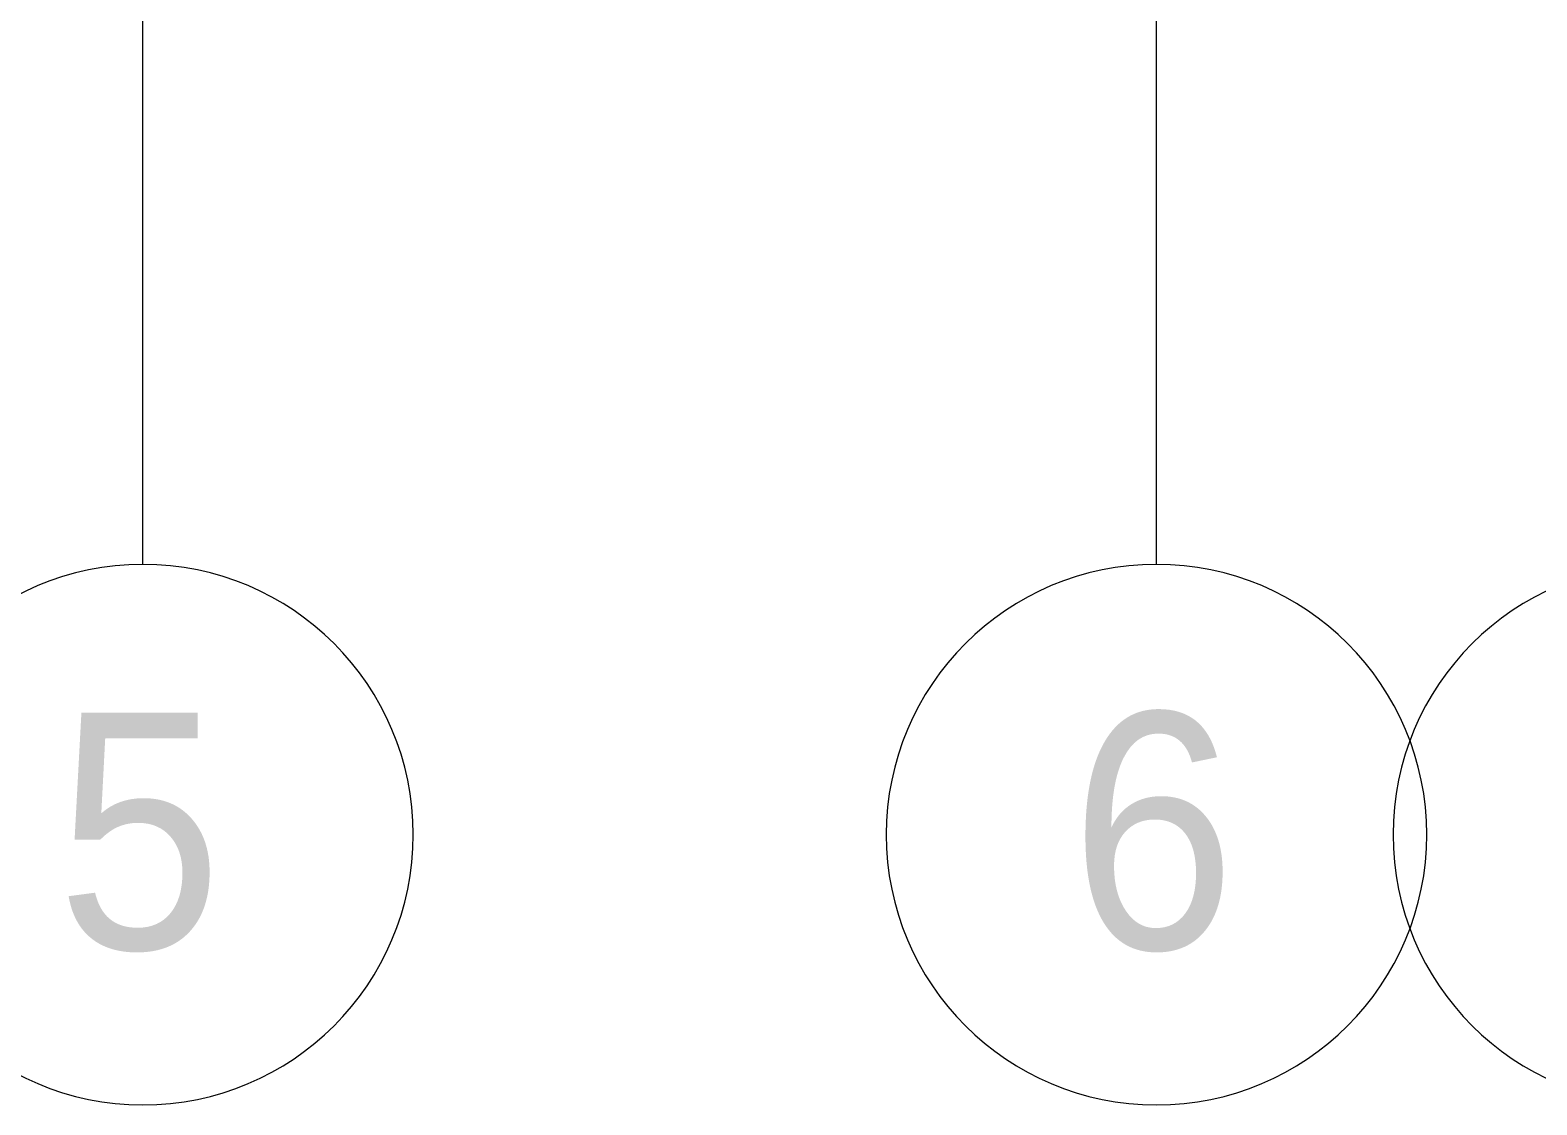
# Model space of a CAD drawing. Header units: millimetres. Extents: x -1113 to 415037, y -3642 to 354837.
# Drawn here: x 162448 to 166908, y -3506 to -325 of the extents above; entities that cross this region are included whole.
import ezdxf

# ---------------------------------------------------------------- set-up
doc = ezdxf.new("R2010")
doc.units = ezdxf.units.MM
doc.layers.add('Оси', color=7, linetype='Continuous', lineweight=9)
doc.layers.add('Оси-1', color=7, linetype='Continuous', lineweight=20)
doc.styles.add('Arial', font='arial.ttf', dxfattribs={"width": 0.9, "height": 700})

# ---------------------------------------------------------------- blocks, each defined once
blk = doc.blocks.new('Ось сетки - D8-29747960-Объем проектирования 2 этажа')
at = {"layer": 'Оси-1'}
for start, end in [(360, 180), (180, 360)]:
    blk.add_arc((0, 0), 4, start, end, dxfattribs=at)

msp = doc.modelspace()

# ---------------------------------------------------------------- linework, layer by layer
at = {"layer": 'Оси'}
for points in [[(162782.1, -1906.3), (162782.1, 3093.7), (162782.1, 22398.1), (162782.1, 27398.1)], [(165782.1, -1906.3), (165782.1, 3093.7), (165782.1, 22398.1), (165782.1, 27398.1)]]:
    msp.add_lwpolyline(points, dxfattribs=at)

# ---------------------------------------------------------------- block references
at = {"layer": 'Оси-1', "xscale": 199.9999999999999, "yscale": 199.9999999999999, "zscale": 199.9999999999999}
for p in [(162782.1, -2706.3), (165782.1, -2706.3), (167282.1, -2706.3)]:
    msp.add_blockref('Ось сетки - D8-29747960-Объем проектирования 2 этажа', p, dxfattribs=at)

# ---------------------------------------------------------------- texts
at = {"layer": 'Оси', "char_height": 700, "width": 606.076, "attachment_point": 1, "style": 'Arial'}
for s, insert in [('\\fArial|b0|i0|c204|p34|;\\W.9;5', (162527.1, -2345)), ('\\fArial|b0|i0|c204|p34|;\\W.9;6', (165527.1, -2345))]:
    msp.add_mtext(s, dxfattribs=dict(at, insert=insert))

doc.saveas('drawing.dxf')
